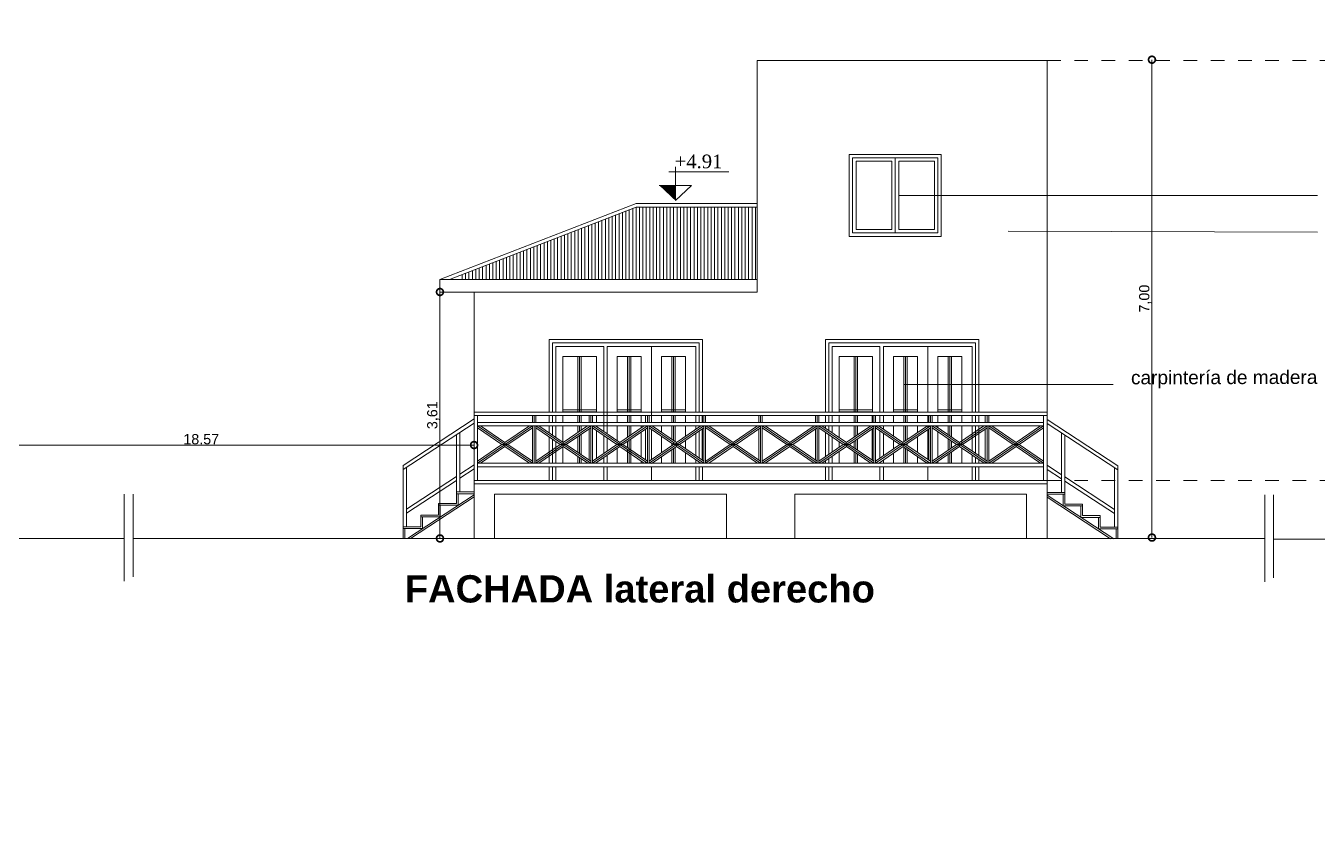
# Model space of a CAD drawing. Header units: millimetres. Extents: x 1162.4 to 1260.5, y 447.7 to 509.9.
# Drawn here: x 1181.62 to 1200.56, y 481.34 to 493.28 of the extents above; entities that cross this region are included whole.
import ezdxf

# ---------------------------------------------------------------- set-up
doc = ezdxf.new("R2010")
doc.units = ezdxf.units.MM
doc.linetypes.add('DOT', pattern=[4, 2, -2])
doc.layers.add('0-MAMPOSTERIA- 9', color=7, linetype='Continuous', lineweight=5)
doc.layers.add('DT', color=2, linetype='Continuous', lineweight=25)
doc.layers.add('03', color=7, linetype='Continuous')
doc.layers.add('cortes', color=7, linetype='Continuous')
doc.styles.add('Estilo1', font='times.ttf')
doc.styles.get("Standard").update_dxf_attribs({"font": 'arial.ttf'})
doc.styles.add('style2', font='')
doc.styles.get('style2').set_extended_font_data('Arial', bold=True)
doc.dimstyles.new('cota 1', dxfattribs={"dimtxt": 0.15, "dimasz": 0.2, "dimexe": 0.08, "dimexo": 0.3, "dimgap": 0.009, "dimtad": 1, "dimzin": 1, "dimtxsty": 'Standard', "dimblk": 'DOTSMALL', "dimcen": 0.15, "dimse1": 1, "dimse2": 1, "dimclrd": 256, "dimadec": 0, "dimazin": 0, "dimtfac": 1, "dimtmove": 0, "dimatfit": 3, "dimfxl": 1.25, "dimlwd": -1, "dimlwe": -1, "dimarcsym": 0})

# ---------------------------------------------------------------- blocks, each defined once
blk = doc.blocks.new('_DOTSMALL')
at = {"color": 0, "linetype": 'ByBlock', "const_width": 0.5}
blk.add_lwpolyline([(-0.0625, 0, 1), (0.0625, 0, 1)], format="xyb", close=True, dxfattribs=at)
blk = doc.blocks.new('*D295')
at = {"layer": 'cortes'}
blk.add_line((1183.408, 453.768), (1177.914, 488.172), dxfattribs=at)
at = {"layer": 'Defpoints', "color": 0}
for p in [(1177.914, 488.172), (1176.961, 488.02), (1182.455, 453.616)]:
    blk.add_point(p, dxfattribs=at)
at = {"layer": 'cortes', "xscale": 0.2, "yscale": 0.2, "zscale": 0.2}
for p, rotation in [((1177.914, 488.172), 99.07223898572794), ((1183.408, 453.768), 279.0722389857279)]:
    blk.add_blockref('_DOTSMALL', p, dxfattribs=dict(at, rotation=rotation))
at = {"layer": 'cortes', "color": 0, "lineweight": 0, "insert": (1180.745, 470.984), "char_height": 0.15, "attachment_point": 5, "rotation": 279.0722}
blk.add_mtext('34.65', dxfattribs=at)
blk = doc.blocks.new('*D336')
at = {"layer": '0-MAMPOSTERIA- 9', "ltscale": 0.05}
blk.add_line((1187.69, 485.773), (1187.69, 489.383), dxfattribs=at)
at = {"layer": 'Defpoints', "color": 0, "linetype": 'Continuous', "ltscale": 0.05}
for p in [(1187.69, 489.383), (1188.19, 489.383), (1188.19, 485.773)]:
    blk.add_point(p, dxfattribs=at)
at = {"layer": '0-MAMPOSTERIA- 9', "linetype": 'Continuous', "ltscale": 0.05, "xscale": 0.2, "yscale": 0.2, "zscale": 0.2}
for p, rotation in [((1187.69, 489.383), 90), ((1187.69, 485.773), 270)]:
    blk.add_blockref('_DOTSMALL', p, dxfattribs=dict(at, rotation=rotation))
at = {"layer": '0-MAMPOSTERIA- 9', "color": 0, "linetype": 'Continuous', "lineweight": 0, "ltscale": 0.05, "insert": (1187.591, 487.578), "char_height": 0.15, "attachment_point": 5, "rotation": 90}
blk.add_mtext('3,61', dxfattribs=at)
blk = doc.blocks.new('*D345')
at = {"layer": '0-MAMPOSTERIA- 9', "ltscale": 0.05}
blk.add_line((1198.128, 485.786), (1198.128, 492.786), dxfattribs=at)
at = {"layer": 'Defpoints', "color": 0, "linetype": 'Continuous', "ltscale": 0.05}
for p in [(1194.074, 492.786), (1198.128, 492.786), (1197.265, 485.786)]:
    blk.add_point(p, dxfattribs=at)
at = {"layer": '0-MAMPOSTERIA- 9', "linetype": 'Continuous', "ltscale": 0.05, "xscale": 0.2, "yscale": 0.2, "zscale": 0.2}
for p, rotation in [((1198.128, 492.786), 90), ((1198.128, 485.786), 270)]:
    blk.add_blockref('_DOTSMALL', p, dxfattribs=dict(at, rotation=rotation))
at = {"layer": '0-MAMPOSTERIA- 9', "color": 0, "linetype": 'Continuous', "lineweight": 0, "ltscale": 0.05, "insert": (1198.029, 489.286), "char_height": 0.15, "attachment_point": 5, "rotation": 90}
blk.add_mtext('7,00', dxfattribs=at)
blk = doc.blocks.new('*D359')
at = {"layer": '0-MAMPOSTERIA- 9', "ltscale": 0.05}
blk.add_line((1188.19, 487.141), (1180.19, 487.141), dxfattribs=at)
at = {"layer": 'Defpoints', "color": 0, "linetype": 'DOT', "ltscale": 0.05}
for p in [(1180.19, 487.141), (1180.19, 485.773), (1188.19, 485.773)]:
    blk.add_point(p, dxfattribs=at)
at = {"layer": '0-MAMPOSTERIA- 9', "linetype": 'DOT', "ltscale": 0.05, "xscale": 0.2, "yscale": 0.2, "zscale": 0.2, "rotation": 180}
blk.add_blockref('_DOTSMALL', (1180.19, 487.141), dxfattribs=at)
at = {"layer": '0-MAMPOSTERIA- 9', "linetype": 'DOT', "ltscale": 0.05, "xscale": 0.2, "yscale": 0.2, "zscale": 0.2}
blk.add_blockref('_DOTSMALL', (1188.19, 487.141), dxfattribs=at)
at = {"layer": '0-MAMPOSTERIA- 9', "color": 0, "linetype": 'DOT', "lineweight": 0, "ltscale": 0.05, "insert": (1184.19, 487.226), "char_height": 0.15, "attachment_point": 5}
blk.add_mtext('18.57', dxfattribs=at)

msp = doc.modelspace()

# ---------------------------------------------------------------- hatches: boundary and pattern name
at = {"layer": '0-MAMPOSTERIA- 9', "linetype": 'Continuous', "lineweight": 0, "ltscale": 0.05}
h = msp.add_hatch(dxfattribs=at)
h.set_pattern_fill('ANSI37', color=256, scale=0.1, style=0)
h.set_pattern_definition([(45, (1219.9866, 497.82403), (-0.2245064, 0.2245064), []), (135, (1219.9866, 497.82403), (-0.2245064, -0.2245064), [])])
h.paths.add_polyline_path([(1219.46471, 500.28348), (1219.46471, 498.59342, -0.89000524), (1219.46471, 498.581), (1219.46471, 496.08348), (1220.23698, 496.08348), (1220.23698, 496.3171), (1220.23971, 500.28348)])
h.paths.add_polyline_path([(1188.02354, 476.77986), (1188.02354, 474.11705), (1192.02354, 474.11705), (1192.02354, 476.77986), (1191.97354, 476.77986)])
h.paths.add_polyline_path([(1189.34735, 476.05475), (1190.69735, 476.05475), (1190.69735, 474.85475), (1189.34735, 474.85475)], flags=16)
h.paths.add_polyline_path([(1189.39735, 476.00475), (1190.64735, 476.00475), (1190.64735, 474.90475), (1189.39735, 474.90475)], flags=0)
h.paths.add_polyline_path([(1189.44735, 475.95475), (1189.97235, 475.95475), (1189.97235, 474.95475), (1189.44735, 474.95475)], flags=0)
h.paths.add_polyline_path([(1190.07235, 475.95475), (1190.59735, 475.95475), (1190.59735, 474.95475), (1190.07235, 474.95475)], flags=0)
h.paths.add_polyline_path([(1193.77354, 479.41705), (1192.17354, 479.41705), (1192.17354, 476.79705), (1193.77354, 476.79705)])
h.paths.add_polyline_path([(1193.87354, 476.79705), (1194.24711, 476.79705), (1194.01828, 477.01293), (1194.25426, 477.01293), (1194.49024, 477.01293), (1194.26142, 476.79705), (1195.86994, 476.79705), (1195.86994, 476.93544), (1196.12354, 476.93544), (1196.12354, 479.21351), (1195.90868, 479.21351), (1195.90868, 479.41705), (1193.87354, 479.41705)])
h.paths.add_polyline_path([(1194.42354, 478.76705), (1195.77354, 478.76705), (1195.77354, 477.56705), (1194.42354, 477.56705)], flags=16)
h.paths.add_polyline_path([(1194.47354, 478.71705), (1195.72354, 478.71705), (1195.72354, 477.61705), (1194.47354, 477.61705)], flags=0)
h.paths.add_polyline_path([(1194.52354, 478.66705), (1195.04854, 478.66705), (1195.04854, 477.66705), (1194.52354, 477.66705)], flags=0)
h.paths.add_polyline_path([(1195.14854, 478.66705), (1195.67354, 478.66705), (1195.67354, 477.66705), (1195.14854, 477.66705)], flags=0)
h.paths.add_polyline_path([(1192.17354, 476.59705), (1192.17354, 474.81003), (1193.32354, 474.81003), (1193.32354, 474.91003), (1193.87354, 474.91003), (1193.87354, 474.81003), (1193.87354, 474.11705), (1194.25426, 474.11705), (1194.25426, 474.23968), (1194.49024, 474.23968), (1194.36026, 474.11705), (1195.86994, 474.11705), (1195.86994, 474.17644), (1196.12354, 474.17644), (1196.12354, 476.38791), (1195.86867, 476.38791), (1195.86867, 476.59705), (1193.87354, 476.59705)])
h.paths.add_polyline_path([(1193.27354, 475.55475), (1192.77354, 475.55475), (1192.77354, 476.05475), (1193.27354, 476.05475)], flags=16)
h.paths.add_polyline_path([(1193.22354, 475.60475), (1192.82354, 475.60475), (1192.82354, 476.00475), (1193.22354, 476.00475)], flags=0)
h.paths.add_polyline_path([(1194.42354, 476.05475), (1195.77354, 476.05475), (1195.77354, 474.85475), (1194.42354, 474.85475)], flags=16)
h.paths.add_polyline_path([(1194.47354, 476.00475), (1195.72354, 476.00475), (1195.72354, 474.90475), (1194.47354, 474.90475)], flags=0)
h.paths.add_polyline_path([(1194.52354, 475.95475), (1195.04854, 475.95475), (1195.04854, 474.95475), (1194.52354, 474.95475)], flags=0)
h.paths.add_polyline_path([(1195.14854, 475.95475), (1195.67354, 475.95475), (1195.67354, 474.95475), (1195.14854, 474.95475)], flags=0)
h.paths.add_polyline_path([(1193.87354, 474.26705), (1193.87354, 474.61003), (1193.32354, 474.61003), (1193.32354, 474.26705)], flags=17)
h.paths.add_polyline_path([(1192.17354, 474.11705), (1192.77354, 474.11705), (1192.77354, 474.78503), (1192.17354, 474.78503)], flags=17)
h.paths.add_polyline_path([(1192.77354, 474.11705), (1193.32354, 474.11705), (1193.32354, 474.78503), (1192.77354, 474.78503)], flags=16)
h.paths.add_polyline_path([(1192.72354, 474.01705), (1192.72354, 474.11705), (1192.17354, 474.11705), (1192.17354, 474.01705)])
h.paths.add_polyline_path([(1193.32354, 474.01705), (1193.32354, 474.11705), (1192.72354, 474.11705), (1192.72354, 474.01705)])
h.paths.add_polyline_path([(1193.87354, 474.01705), (1193.87354, 474.26705), (1193.32354, 474.26705), (1193.32354, 474.01705)])
h.paths.add_polyline_path([(1191.47407, 474.11705), (1191.47407, 474.01705), (1192.02354, 474.01705), (1192.02354, 474.11705)])
h.paths.add_polyline_path([(1188.02354, 474.11705), (1188.02354, 474.01705), (1191.47407, 474.01705), (1191.47407, 474.11705), (1191.42407, 474.11705)])
h.paths.add_polyline_path([(1190.02235, 476.00475), (1189.39735, 476.00475), (1189.39735, 474.90475), (1190.02235, 474.90475)], flags=0)
h.paths.add_polyline_path([(1187.87354, 476.59749), (1187.87354, 476.77986), (1187.78789, 476.77986), (1187.37354, 476.61894), (1187.37354, 476.59749)])
h.paths.add_polyline_path([(1187.37354, 476.77986), (1187.37354, 476.61894), (1190.27664, 477.74636), (1192.02354, 477.74636), (1192.02354, 477.89636), (1190.24854, 477.89636)])
h.paths.add_polyline_path([(1188.99328, 477.40888), (1188.99328, 477.46252), (1187.35544, 476.82646), (1187.37354, 476.77986)])
h.paths.add_polyline_path([(1188.37354, 477.00729), (1188.37354, 476.77986), (1188.92354, 476.77986), (1188.92354, 477.22088)], flags=17)
h.paths.add_polyline_path([(1188.32354, 476.98787), (1187.78789, 476.77986), (1188.32354, 476.77986)], flags=17)
h.paths.add_polyline_path([(1188.37354, 477.00729), (1188.32354, 476.98787), (1188.32354, 476.77986), (1188.37354, 476.77986)], flags=17)
h.paths.add_polyline_path([(1188.92354, 476.77986), (1188.97354, 476.77986), (1188.97354, 477.2403), (1188.92354, 477.22088)], flags=16)
h.paths.add_polyline_path([(1188.97354, 476.77986), (1189.52354, 476.77986), (1189.52354, 477.45389), (1188.97354, 477.2403)], flags=16)
h.paths.add_polyline_path([(1189.52354, 476.77986), (1189.57354, 476.77986), (1189.57354, 477.47331), (1189.52354, 477.45389)], flags=16)
h.paths.add_polyline_path([(1190.12354, 477.6869), (1189.57354, 477.47331), (1189.57354, 476.77986), (1190.12354, 476.77986)], flags=17)
h.paths.add_polyline_path([(1190.17354, 477.70632), (1190.12354, 477.6869), (1190.12354, 476.77986), (1190.17354, 476.77986)], flags=17)
h.paths.add_polyline_path([(1190.77354, 477.74636), (1190.72354, 477.74636), (1190.72354, 476.77986), (1190.77354, 476.77986)], flags=17)
h.paths.add_polyline_path([(1190.17354, 476.77986), (1190.72354, 476.77986), (1190.72354, 477.74636), (1190.27664, 477.74636), (1190.17354, 477.70632)], flags=16)
h.paths.add_polyline_path([(1191.32354, 477.74636), (1190.77354, 477.74636), (1190.77354, 476.77986), (1191.32354, 476.77986)], flags=17)
h.paths.add_polyline_path([(1191.37354, 477.74636), (1191.32354, 477.74636), (1191.32354, 476.77986), (1191.37354, 476.77986)], flags=17)
h.paths.add_polyline_path([(1191.37354, 476.77986), (1191.97354, 476.77986), (1191.97354, 477.74636), (1191.37354, 477.74636)], flags=16)
h.paths.add_polyline_path([(1191.14546, 477.94636), (1191.14112, 477.94227), (1191.14112, 477.94636), (1190.23917, 477.94636), (1188.99328, 477.46252), (1188.99328, 477.40888), (1190.24854, 477.89636), (1192.02354, 477.89636), (1192.02354, 477.94636)])
h.paths.add_polyline_path([(1193.77354, 479.43705), (1193.77354, 479.73705), (1192.17354, 479.73705), (1192.17354, 479.43705)])
h.paths.add_polyline_path([(1193.77354, 479.41705), (1193.77354, 479.43705), (1192.17354, 479.43705), (1192.17354, 479.41705)])
h.paths.add_polyline_path([(1193.87354, 479.43705), (1193.87354, 479.41705), (1196.12354, 479.41705), (1196.12354, 479.43705)])
h.paths.add_polyline_path([(1196.12354, 479.43705), (1196.12354, 479.73705), (1193.87354, 479.73705), (1193.87354, 479.43705)])
h.paths.add_polyline_path([(1192.17354, 480.13705), (1192.17354, 480.03705), (1192.17354, 479.93705), (1194.23108, 479.93705), (1194.01908, 480.13705)])
h.paths.add_polyline_path([(1196.12354, 479.93705), (1196.12354, 480.03705), (1196.12354, 480.13705), (1194.44308, 480.13705), (1194.23108, 479.93705)])
h.paths.add_polyline_path([(1195.86994, 473.99205), (1195.86994, 474.01705), (1192.17354, 474.01705), (1192.17354, 473.99205)])
h.paths.add_polyline_path([(1195.86994, 474.11705), (1195.86994, 474.01705), (1196.12354, 474.01705), (1196.12354, 474.11705)])
h.paths.add_polyline_path([(1195.86994, 474.17644), (1195.86994, 474.11705), (1196.12354, 474.11705), (1196.12354, 474.17644)])
h.paths.add_polyline_path([(1196.12354, 473.99205), (1196.12354, 474.01705), (1195.86994, 474.01705), (1195.86994, 473.99205)])
h.paths.add_polyline_path([(1192.33915, 476.9681), (1192.33915, 477.43222), (1192.59443, 477.43222), (1192.59443, 476.9681)], flags=24)
h.paths.add_polyline_path([(1192.33927, 478.03377), (1192.33927, 478.50034), (1192.59456, 478.50034), (1192.59456, 478.03377)], flags=24)
h.paths.add_polyline_path([(1195.68189, 477.87423), (1195.68189, 478.33988), (1195.93718, 478.33988), (1195.93718, 477.87423)], flags=24)
h.paths.add_polyline_path([(1194.1937, 477.20998), (1195.12651, 477.20998), (1195.12651, 477.51539), (1194.1937, 477.51539)], flags=24)
h.paths.add_polyline_path([(1192.36714, 475.07374), (1192.36714, 475.54042), (1192.59531, 475.54042), (1192.59531, 475.07374)], flags=24)
h.paths.add_polyline_path([(1194.1937, 474.43673), (1195.20033, 474.43673), (1195.20033, 474.74214), (1194.1937, 474.74214)], flags=24)
h.paths.add_polyline_path([(1191.45847, 477.03083), (1191.45847, 477.49546), (1191.71375, 477.49546), (1191.71375, 477.03083)], flags=8)
at = {"layer": '03', "lineweight": 0}
msp.add_hatch(color=256, dxfattribs=at).paths.add_polyline_path([(1191.14112, 490.72182), (1191.14112, 490.94444), (1190.90514, 490.94444)])

# ---------------------------------------------------------------- linework, layer by layer
at = {"layer": '0-MAMPOSTERIA- 9', "linetype": 'Continuous', "lineweight": 0, "ltscale": 0.05}
for p, q in [((1196.59024, 492.77336), (1192.33791, 492.77336)), ((1192.33791, 492.77336), (1192.33791, 492.59737)), ((1192.33791, 492.37833), (1192.33791, 492.59737)), ((1192.33791, 492.59737), (1192.33791, 489.38285)), ((1196.59024, 485.77336), (1196.59024, 492.77336)), ((1190.56524, 490.68173), (1192.33791, 490.68173)), ((1190.56524, 490.62809), (1192.33791, 490.62809)), ((1188.19024, 489.38285), (1192.33791, 489.38285))]:
    msp.add_line(p, q, dxfattribs=at)
at = {"layer": '0-MAMPOSTERIA- 9', "color": 7, "linetype": 'DOT', "lineweight": 0, "ltscale": 0.1}
for p, q in [((1196.59024, 492.77336), (1209.91076, 492.77336)), ((1196.59024, 486.62336), (1205.91076, 486.62336))]:
    msp.add_line(p, q, dxfattribs=at)
at = {"layer": '0-MAMPOSTERIA- 9', "linetype": 'DOT', "lineweight": 0, "ltscale": 0.05}
msp.add_line((1188.19024, 489.38285), (1187.69024, 489.38285), dxfattribs=at)
at = {"layer": '0-MAMPOSTERIA- 9', "lineweight": 0, "ltscale": 0.05}
for p, q in [((1191.54024, 488.68606), (1189.29024, 488.68606)), ((1189.29024, 488.68606), (1189.29024, 487.62336)), ((1190.09024, 488.63622), (1189.34024, 488.63622)), ((1189.34024, 488.63622), (1189.34024, 487.62336)), ((1191.49024, 487.62336), (1191.49024, 488.63622)), ((1191.54024, 487.62336), (1191.54024, 488.68606)), ((1195.59024, 488.68606), (1193.34024, 488.68606)), ((1193.34024, 488.68606), (1193.34024, 487.62336)), ((1194.14024, 488.63622), (1193.39024, 488.63622)), ((1193.39024, 488.63622), (1193.39024, 487.62336)), ((1195.54024, 487.62336), (1195.54024, 488.63622)), ((1195.59024, 487.62336), (1195.59024, 488.68606)), ((1189.39024, 488.58622), (1189.39024, 487.62336)), ((1189.49024, 488.43622), (1189.49024, 487.62336)), ((1189.71168, 488.43622), (1189.71168, 487.62336)), ((1189.73668, 488.43622), (1189.73668, 487.62336)), ((1189.76168, 488.43622), (1189.76168, 487.62336)), ((1189.98313, 488.43622), (1189.98313, 487.62336)), ((1190.09024, 488.58622), (1190.09024, 487.34086)), ((1190.14024, 488.58622), (1190.14024, 487.3067)), ((1190.29024, 488.43622), (1190.29024, 487.62336)), ((1190.44024, 488.43622), (1190.44024, 487.62336)), ((1190.46524, 488.43622), (1190.46524, 487.62336)), ((1190.49024, 488.43622), (1190.49024, 487.62336)), ((1190.64024, 488.43622), (1190.64024, 487.62336)), ((1190.79024, 488.58622), (1190.79024, 487.47336)), ((1190.94024, 488.43622), (1190.94024, 487.62336)), ((1191.09024, 488.43622), (1191.09024, 487.62336)), ((1191.11524, 488.43622), (1191.11524, 487.62336)), ((1191.14024, 488.43622), (1191.14024, 487.62336)), ((1191.29024, 487.62336), (1191.29024, 488.43622)), ((1191.44024, 487.62336), (1191.44024, 488.58622)), ((1193.44024, 488.58622), (1193.44024, 487.62336)), ((1193.54024, 488.43622), (1193.54024, 487.62336)), ((1193.76168, 488.43622), (1193.76168, 487.62336)), ((1193.78668, 488.43622), (1193.78668, 487.62336)), ((1193.81168, 488.43622), (1193.81168, 487.62336)), ((1194.03313, 488.43622), (1194.03313, 487.62336)), ((1194.14024, 488.58622), (1194.14024, 487.62336)), ((1194.19024, 488.58622), (1194.19024, 487.62336)), ((1194.34024, 488.43622), (1194.34024, 487.62336)), ((1194.49024, 488.43622), (1194.49024, 487.62336)), ((1194.51524, 488.43622), (1194.51524, 487.62336)), ((1194.54024, 488.43622), (1194.54024, 487.62336)), ((1194.69024, 488.43622), (1194.69024, 487.62336)), ((1194.84024, 488.58622), (1194.84024, 487.62336)), ((1194.99024, 488.43622), (1194.99024, 487.62336)), ((1195.14024, 488.43622), (1195.14024, 487.62336)), ((1195.16524, 488.43622), (1195.16524, 487.62336)), ((1195.19024, 488.43622), (1195.19024, 487.62336)), ((1195.34024, 487.62336), (1195.34024, 488.43622)), ((1195.49024, 487.62336), (1195.49024, 488.58622)), ((1187.15024, 486.84336), (1188.19024, 487.52336)), ((1188.19024, 486.62336), (1188.19024, 487.62336)), ((1188.19024, 487.62336), (1196.59024, 487.62336)), ((1188.19024, 487.62336), (1188.19024, 486.62336)), ((1188.19024, 486.62336), (1188.19024, 487.57336)), ((1188.19024, 487.57336), (1196.59024, 487.57336)), ((1188.24024, 486.62336), (1188.24024, 487.57336)), ((1188.24024, 487.57336), (1189.07024, 487.57336)), ((1189.04524, 487.57336), (1189.04524, 487.47336)), ((1189.07024, 487.57336), (1189.07024, 487.47336)), ((1189.09524, 487.57336), (1189.09524, 487.47336)), ((1189.29024, 487.57336), (1189.29024, 487.47336)), ((1189.34024, 487.57336), (1189.34024, 487.47336)), ((1189.39024, 487.57336), (1189.39024, 487.47336)), ((1189.49024, 487.65479), (1189.98313, 487.65479)), ((1189.98313, 487.62979), (1189.49024, 487.62979)), ((1189.49024, 487.62979), (1189.98313, 487.62979)), ((1189.49024, 487.57336), (1189.49024, 487.47336)), ((1189.71168, 487.57336), (1189.71168, 487.47336)), ((1189.73668, 487.57336), (1189.73668, 487.47336)), ((1189.76168, 487.57336), (1189.76168, 487.47336)), ((1189.87524, 487.57336), (1189.87524, 487.47336)), ((1189.90024, 487.57336), (1189.90024, 487.47336)), ((1189.92524, 487.57336), (1189.92524, 487.47336)), ((1189.98313, 487.57336), (1189.98313, 487.47336)), ((1190.14024, 487.3067), (1190.14024, 487.62336)), ((1190.29024, 487.65479), (1190.64024, 487.65479)), ((1190.29024, 487.62979), (1190.64024, 487.62979)), ((1190.29024, 487.57336), (1190.29024, 487.47336)), ((1190.44024, 487.57336), (1190.44024, 487.47336)), ((1190.46524, 487.57336), (1190.46524, 487.47336)), ((1190.49024, 487.57336), (1190.49024, 487.47336)), ((1190.64024, 487.57336), (1190.64024, 487.47336)), ((1190.70524, 487.57336), (1190.70524, 487.47336)), ((1190.73024, 487.57336), (1190.73024, 487.47336)), ((1190.75524, 487.57336), (1190.75524, 487.47336)), ((1190.94024, 487.65479), (1191.29024, 487.65479)), ((1190.94024, 487.62979), (1191.29024, 487.62979)), ((1190.94024, 487.57336), (1190.94024, 487.47336)), ((1191.09024, 487.57336), (1191.09024, 487.47336)), ((1191.11524, 487.57336), (1191.11524, 487.47336)), ((1191.14024, 487.57336), (1191.14024, 487.47336)), ((1191.29024, 487.47336), (1191.29024, 487.57336)), ((1191.44024, 487.47336), (1191.44024, 487.57336)), ((1191.49024, 487.47336), (1191.49024, 487.57336)), ((1191.53524, 487.57336), (1191.53524, 487.47336)), ((1191.53531, 487.57277), (1191.58519, 487.57277)), ((1191.54024, 487.47336), (1191.54024, 487.57336)), ((1191.56024, 487.57336), (1191.56024, 487.47336)), ((1191.58524, 487.57336), (1191.58524, 487.47336)), ((1192.36524, 487.57336), (1192.36524, 487.47336)), ((1192.39024, 487.57336), (1192.39024, 487.47336)), ((1192.41524, 487.57336), (1192.41524, 487.47336)), ((1193.19524, 487.57336), (1193.19524, 487.47336)), ((1193.22024, 487.57336), (1193.22024, 487.47336)), ((1193.24524, 487.57336), (1193.24524, 487.47336)), ((1193.34024, 487.57336), (1193.34024, 487.47336)), ((1193.39024, 487.57336), (1193.39024, 487.47336)), ((1193.44024, 487.57336), (1193.44024, 487.47336)), ((1193.54024, 487.65479), (1194.03313, 487.65479)), ((1194.03313, 487.62979), (1193.54024, 487.62979)), ((1193.54024, 487.62979), (1194.03313, 487.62979)), ((1193.54024, 487.57336), (1193.54024, 487.47336)), ((1193.76168, 487.57336), (1193.76168, 487.47336)), ((1193.78668, 487.57336), (1193.78668, 487.47336)), ((1193.81168, 487.57336), (1193.81168, 487.47336)), ((1194.02524, 487.57336), (1194.02524, 487.47336)), ((1194.03313, 487.57336), (1194.03313, 487.47336)), ((1194.05024, 487.57336), (1194.05024, 487.47336)), ((1194.07524, 487.57336), (1194.07524, 487.47336)), ((1194.07524, 487.57336), (1194.07524, 487.47336)), ((1194.07524, 487.57336), (1194.07524, 487.47336)), ((1194.14024, 487.57336), (1194.14024, 487.47336)), ((1194.19024, 487.57336), (1194.19024, 487.47336)), ((1194.19024, 487.47336), (1194.19024, 487.57336)), ((1194.34024, 487.65479), (1194.69024, 487.65479)), ((1194.34024, 487.62979), (1194.69024, 487.62979)), ((1194.34024, 487.57336), (1194.34024, 487.47336)), ((1194.49024, 487.57336), (1194.49024, 487.47336)), ((1194.51524, 487.57336), (1194.51524, 487.47336)), ((1194.54024, 487.57336), (1194.54024, 487.47336)), ((1194.69024, 487.57336), (1194.69024, 487.47336)), ((1194.84024, 487.57336), (1194.84024, 487.47336)), ((1194.85524, 487.57336), (1194.85524, 487.47336)), ((1194.88024, 487.57336), (1194.88024, 487.47336)), ((1194.90524, 487.57336), (1194.90524, 487.47336)), ((1194.99024, 487.65479), (1195.34024, 487.65479)), ((1194.99024, 487.62979), (1195.34024, 487.62979)), ((1194.99024, 487.57336), (1194.99024, 487.47336)), ((1195.14024, 487.57336), (1195.14024, 487.47336)), ((1195.16524, 487.57336), (1195.16524, 487.47336)), ((1195.19024, 487.57336), (1195.19024, 487.47336)), ((1195.34024, 487.47336), (1195.34024, 487.57336)), ((1195.49024, 487.47336), (1195.49024, 487.57336)), ((1195.54024, 487.47336), (1195.54024, 487.57336)), ((1195.59024, 487.47336), (1195.59024, 487.57336)), ((1195.68524, 487.57336), (1195.68524, 487.47336)), ((1195.71024, 487.57336), (1195.71024, 487.47336)), ((1195.73524, 487.57336), (1195.73524, 487.47336)), ((1196.54024, 486.62336), (1196.54024, 487.57336)), ((1197.63024, 486.83675), (1196.59024, 487.51675)), ((1187.15024, 486.78362), (1188.19024, 487.46362)), ((1187.93024, 486.45336), (1187.93024, 487.29362)), ((1187.98024, 486.45336), (1187.98024, 487.32631)), ((1188.24014, 486.87348), (1189.04521, 487.4238)), ((1188.24024, 487.47336), (1196.54024, 487.47336)), ((1188.24024, 487.42336), (1196.54024, 487.42336)), ((1188.24024, 487.42336), (1189.04524, 486.87336)), ((1188.24024, 487.39308), (1188.59819, 487.14852)), ((1188.28455, 487.42336), (1188.6425, 487.1788)), ((1188.64178, 487.17831), (1189.00027, 487.42336)), ((1188.68681, 487.14853), (1189.04524, 487.39353)), ((1189.04524, 487.42336), (1189.04524, 486.87336)), ((1189.07024, 487.42336), (1189.07024, 486.87336)), ((1189.09524, 486.87335), (1189.90031, 487.42367)), ((1189.09524, 487.42336), (1189.09524, 486.87336)), ((1189.09533, 487.42323), (1189.90033, 486.87323)), ((1189.09533, 487.39295), (1189.45329, 487.14838)), ((1189.13965, 487.42323), (1189.49759, 487.17867)), ((1189.29024, 487.42336), (1189.29024, 487.32034)), ((1189.34024, 487.42336), (1189.34024, 487.28618)), ((1189.39024, 487.42336), (1189.39024, 487.25202)), ((1189.49024, 487.42336), (1189.49024, 487.1837)), ((1189.49688, 487.17818), (1189.85536, 487.42323)), ((1189.54191, 487.14839), (1189.90033, 487.3934)), ((1189.71168, 487.42336), (1189.71168, 487.32501)), ((1189.73668, 487.42336), (1189.73668, 487.3421)), ((1189.76168, 487.42336), (1189.76168, 487.35919)), ((1189.76168, 487.29863), (1189.76168, 486.99824)), ((1189.87523, 487.42337), (1189.92523, 487.42338)), ((1189.87524, 487.42337), (1189.87524, 487.42336)), ((1189.87524, 487.37625), (1189.87524, 486.92065)), ((1189.90024, 487.42362), (1189.90024, 486.87336)), ((1189.92524, 487.42336), (1189.92524, 486.87336)), ((1189.92525, 486.87337), (1190.73032, 487.42369)), ((1189.92534, 487.42325), (1190.73034, 486.87325)), ((1189.92534, 487.39297), (1190.2833, 487.1484)), ((1189.96966, 487.42325), (1190.3276, 487.17869)), ((1189.98313, 487.42336), (1189.98313, 487.41404)), ((1189.98313, 487.38377), (1189.98313, 487.38255)), ((1189.98313, 487.35349), (1189.98313, 486.94322)), ((1190.09024, 487.31059), (1190.09024, 487.30702)), ((1190.29024, 487.42336), (1190.29024, 487.20422)), ((1190.29024, 487.42336), (1190.29024, 487.20422)), ((1190.32689, 487.1782), (1190.68537, 487.42325)), ((1190.37191, 487.14841), (1190.73034, 487.39342)), ((1190.44024, 487.42336), (1190.44024, 487.25568)), ((1190.46524, 487.42336), (1190.46524, 487.27277)), ((1190.49024, 487.42336), (1190.49024, 487.28986)), ((1190.64024, 487.42336), (1190.64024, 487.39239)), ((1190.64024, 487.42336), (1190.64024, 487.39239)), ((1190.64024, 487.33183), (1190.64024, 486.96509)), ((1190.64024, 487.33183), (1190.64024, 486.96509)), ((1190.70524, 487.37626), (1190.70524, 486.92068)), ((1190.73024, 487.42363), (1190.73024, 486.87336)), ((1190.75524, 487.42336), (1190.75524, 486.87336)), ((1190.75528, 486.87337), (1191.56035, 487.42369)), ((1190.75537, 487.42325), (1191.56037, 486.87325)), ((1190.75537, 487.39297), (1191.11333, 487.1484)), ((1190.79024, 487.36915), (1190.79024, 486.92755)), ((1190.79969, 487.42325), (1191.15764, 487.17869)), ((1190.94024, 487.42336), (1190.94024, 487.32722)), ((1190.94024, 487.42336), (1190.94024, 487.32722)), ((1191.09024, 487.42336), (1191.09024, 487.22474)), ((1191.11524, 487.42336), (1191.11524, 487.20766)), ((1191.14024, 487.42336), (1191.14024, 487.19058)), ((1191.15692, 487.1782), (1191.51541, 487.42325)), ((1191.20195, 487.14841), (1191.56037, 487.39342)), ((1191.29024, 487.26933), (1191.29024, 487.42336)), ((1191.29024, 487.26933), (1191.29024, 487.42336)), ((1191.44024, 487.37186), (1191.44024, 487.42336)), ((1191.44024, 486.98561), (1191.44024, 487.3113)), ((1191.49024, 487.40604), (1191.49024, 487.42336)), ((1191.49024, 486.95145), (1191.49024, 487.34548)), ((1191.53524, 487.37624), (1191.53524, 486.9207)), ((1191.54024, 487.40994), (1191.54024, 487.42336)), ((1191.54024, 486.91729), (1191.54024, 487.37966)), ((1191.56024, 487.42361), (1191.56024, 486.87336)), ((1191.58523, 486.87336), (1192.39031, 487.42368)), ((1191.58524, 487.42336), (1191.58524, 486.87336)), ((1191.58533, 487.42324), (1192.39033, 486.87324)), ((1191.58533, 487.39296), (1191.94329, 487.1484)), ((1191.62965, 487.42324), (1191.98759, 487.17868)), ((1191.98688, 487.17819), (1192.34536, 487.42324)), ((1192.0319, 487.14841), (1192.39033, 487.39342)), ((1192.36524, 487.37626), (1192.36524, 486.92067)), ((1192.39024, 487.42363), (1192.39024, 486.87336)), ((1192.41523, 486.87337), (1193.2203, 487.42369)), ((1192.41524, 487.42336), (1192.41524, 486.87336)), ((1192.41532, 487.42325), (1193.22032, 486.87325)), ((1192.41532, 487.39297), (1192.77328, 487.1484)), ((1192.45964, 487.42325), (1192.81758, 487.17869)), ((1192.81687, 487.1782), (1193.17535, 487.42325)), ((1192.8619, 487.14841), (1193.22032, 487.39342)), ((1193.19524, 487.37627), (1193.19524, 486.92066)), ((1193.22024, 487.42364), (1193.22024, 486.87336)), ((1193.24522, 486.87332), (1194.05029, 487.42364)), ((1193.24524, 487.42336), (1193.24524, 486.87336)), ((1193.24531, 487.4232), (1194.05031, 486.8732)), ((1193.24531, 487.39292), (1193.60327, 487.14836)), ((1193.28963, 487.4232), (1193.64758, 487.17864)), ((1193.34024, 487.42336), (1193.34024, 487.38862)), ((1193.34024, 487.32807), (1193.34024, 486.96855)), ((1193.39024, 487.42336), (1193.39024, 487.35446)), ((1193.39024, 487.29391), (1193.39024, 487.00273)), ((1193.44024, 487.42336), (1193.44024, 487.3203)), ((1193.54024, 487.42336), (1193.54024, 487.25198)), ((1193.64686, 487.17815), (1194.00535, 487.4232)), ((1193.69189, 487.14837), (1194.05031, 487.39337)), ((1193.76168, 487.42336), (1193.76168, 487.25664)), ((1193.78668, 487.42336), (1193.78668, 487.27373)), ((1193.81168, 487.42336), (1193.81168, 487.29082)), ((1194.02524, 487.37623), (1194.02524, 486.92061)), ((1194.03313, 487.42336), (1194.03313, 487.41191)), ((1194.03313, 487.38163), (1194.03313, 486.91522)), ((1194.05024, 487.4236), (1194.05024, 486.87336)), ((1194.07524, 487.42336), (1194.07524, 486.87336)), ((1194.07524, 487.42336), (1194.07524, 486.87336)), ((1194.07524, 487.42336), (1194.07524, 486.87336)), ((1194.07543, 486.87315), (1194.8805, 487.42347)), ((1194.07553, 487.42303), (1194.88053, 486.87303)), ((1194.07553, 487.39275), (1194.43348, 487.14819)), ((1194.11984, 487.42303), (1194.47779, 487.17847)), ((1194.14024, 487.42336), (1194.14024, 487.4091)), ((1194.14024, 487.34854), (1194.14024, 486.94773)), ((1194.19024, 487.42336), (1194.19024, 487.37494)), ((1194.19024, 487.37494), (1194.19024, 487.42336)), ((1194.19024, 486.98191), (1194.19024, 487.31438)), ((1194.19024, 487.31438), (1194.19024, 486.98191)), ((1194.34024, 487.42336), (1194.34024, 487.27245)), ((1194.34024, 487.42336), (1194.34024, 487.27245)), ((1194.47707, 487.17798), (1194.83556, 487.42303)), ((1194.49024, 487.42336), (1194.49024, 487.18698)), ((1194.51524, 487.42336), (1194.51524, 487.20407)), ((1194.5221, 487.1482), (1194.88053, 487.39321)), ((1194.54024, 487.42336), (1194.54024, 487.22116)), ((1194.69024, 487.42336), (1194.69024, 487.32369)), ((1194.69024, 487.42336), (1194.69024, 487.32369)), ((1194.84024, 487.42336), (1194.84024, 487.39595)), ((1194.84024, 487.36566), (1194.84024, 486.93084)), ((1194.85524, 487.42336), (1194.85524, 487.4062)), ((1194.85524, 487.37592), (1194.85524, 486.92059)), ((1194.88024, 487.42336), (1194.88024, 486.87336)), ((1194.90524, 487.42336), (1194.90524, 486.87336)), ((1194.90526, 486.87336), (1195.71033, 487.42368)), ((1194.90535, 487.42324), (1195.71035, 486.87324)), ((1194.90535, 487.39296), (1195.26331, 487.14839)), ((1194.94967, 487.42324), (1195.30761, 487.17868)), ((1194.99024, 487.42336), (1194.99024, 487.39552)), ((1194.99024, 487.42336), (1194.99024, 487.39552)), ((1194.99024, 487.33497), (1194.99024, 486.96173)), ((1194.99024, 487.33497), (1194.99024, 486.96173)), ((1195.14024, 487.42336), (1195.14024, 487.29304)), ((1195.16524, 487.42336), (1195.16524, 487.27596)), ((1195.19024, 487.42336), (1195.19024, 487.25888)), ((1195.3069, 487.17819), (1195.66538, 487.42324)), ((1195.34024, 487.14917), (1195.34024, 487.42336)), ((1195.34024, 487.14917), (1195.34024, 487.42336)), ((1195.35193, 487.1484), (1195.71035, 487.39341)), ((1195.49024, 487.05391), (1195.49024, 487.42336)), ((1195.54024, 487.01975), (1195.54024, 487.42336)), ((1195.59024, 486.98558), (1195.59024, 487.42336)), ((1195.68524, 487.37624), (1195.68524, 486.92068)), ((1195.71024, 487.42362), (1195.71024, 486.87336)), ((1195.73524, 487.42336), (1195.73524, 486.87336)), ((1195.73525, 486.87335), (1196.54032, 487.42367)), ((1195.73534, 487.42323), (1196.54034, 486.87323)), ((1195.73534, 487.39295), (1196.0933, 487.14839)), ((1195.77966, 487.42323), (1196.13761, 487.17867)), ((1196.13689, 487.17818), (1196.49538, 487.42323)), ((1196.18192, 487.1484), (1196.54034, 487.3934)), ((1197.63024, 486.77701), (1196.59024, 487.45701)), ((1196.80024, 486.44675), (1196.80024, 487.3197)), ((1196.85024, 486.44675), (1196.85024, 487.28701)), ((1188.24024, 486.90383), (1188.59819, 487.14852)), ((1188.28427, 486.87336), (1188.64326, 487.11876)), ((1188.59959, 487.14929), (1188.68744, 487.14929)), ((1188.64178, 487.17854), (1188.64327, 487.11855)), ((1188.6425, 487.11824), (1189.00092, 486.87336)), ((1188.68569, 487.14929), (1189.04524, 486.90364)), ((1189.09533, 486.9037), (1189.45329, 487.14838)), ((1189.13936, 486.87323), (1189.49836, 487.11863)), ((1189.29024, 487.25979), (1189.29024, 486.87336)), ((1189.34024, 487.22562), (1189.34024, 486.87336)), ((1189.39024, 487.19146), (1189.39024, 486.87336)), ((1189.45468, 487.14916), (1189.54254, 487.14916)), ((1189.49024, 487.11307), (1189.49024, 486.87336)), ((1189.49687, 487.17841), (1189.49836, 487.11842)), ((1189.4976, 487.11811), (1189.85602, 486.87323)), ((1189.54079, 487.14916), (1189.90033, 486.90351)), ((1189.71168, 487.26445), (1189.71168, 487.0324)), ((1189.73668, 487.28154), (1189.73668, 487.01532)), ((1189.92534, 486.90372), (1190.2833, 487.1484)), ((1189.96937, 486.87325), (1190.32837, 487.11864)), ((1190.09024, 487.28031), (1190.09024, 487.01643)), ((1190.14024, 487.27176), (1190.14024, 487.27643)), ((1190.14024, 487.27643), (1190.14024, 487.27176)), ((1190.14024, 487.24615), (1190.14024, 487.05061)), ((1190.14024, 487.05061), (1190.14024, 487.24615)), ((1190.28469, 487.14918), (1190.37255, 487.14918)), ((1190.29024, 487.17394), (1190.29024, 487.16598)), ((1190.32688, 487.17843), (1190.32837, 487.11844)), ((1190.32761, 487.11813), (1190.68602, 486.87325)), ((1190.3708, 487.14918), (1190.73034, 486.90353)), ((1190.44024, 487.19511), (1190.44024, 487.10173)), ((1190.46524, 487.2122), (1190.46524, 486.87336)), ((1190.49024, 487.22929), (1190.49024, 486.87336)), ((1190.75537, 486.90372), (1191.11333, 487.1484)), ((1190.79941, 486.87325), (1191.1584, 487.11865)), ((1190.94024, 487.26667), (1190.94024, 487.03008)), ((1190.94024, 487.26667), (1190.94024, 487.03008)), ((1191.09024, 487.16418), (1191.09024, 487.13262)), ((1191.11473, 487.14918), (1191.20258, 487.14918)), ((1191.11524, 487.17738), (1191.11524, 487.14918)), ((1191.14024, 487.10623), (1191.14024, 486.87336)), ((1191.15692, 487.17843), (1191.15841, 487.11844)), ((1191.15764, 487.11813), (1191.51606, 486.87325)), ((1191.20083, 487.14918), (1191.56037, 486.90353)), ((1191.29024, 487.08809), (1191.29024, 487.20876)), ((1191.29024, 487.08809), (1191.29024, 487.20876)), ((1191.58533, 486.90371), (1191.94329, 487.1484)), ((1191.62936, 486.87324), (1191.98836, 487.11864)), ((1191.94468, 487.14917), (1192.03254, 487.14917)), ((1191.98687, 487.17843), (1191.98836, 487.11843)), ((1191.9876, 487.11812), (1192.34601, 486.87324)), ((1192.03079, 487.14917), (1192.39033, 486.90352)), ((1192.41532, 486.90371), (1192.77328, 487.1484)), ((1192.45935, 486.87325), (1192.81835, 487.11864)), ((1192.77467, 487.14918), (1192.86253, 487.14918)), ((1192.81686, 487.17843), (1192.81835, 487.11844)), ((1192.81759, 487.11813), (1193.17601, 486.87325)), ((1192.86078, 487.14918), (1193.22032, 486.90352)), ((1193.24531, 486.90367), (1193.60327, 487.14836)), ((1193.28934, 486.8732), (1193.64834, 487.1186)), ((1193.44024, 487.25975), (1193.44024, 487.03691)), ((1193.54024, 487.19142), (1193.54024, 487.10527)), ((1193.60467, 487.14913), (1193.69252, 487.14913)), ((1193.64685, 487.17838), (1193.64834, 487.11839)), ((1193.64758, 487.11808), (1194.006, 486.8732)), ((1193.69077, 487.14913), (1194.05031, 486.90348)), ((1193.76168, 487.19608), (1193.76168, 487.10068)), ((1193.78668, 487.21316), (1193.78668, 487.0836)), ((1193.81168, 487.23025), (1193.81168, 487.06652)), ((1194.07553, 486.9035), (1194.43348, 487.14819)), ((1194.11956, 486.87303), (1194.47855, 487.11843)), ((1194.34024, 487.2119), (1194.34024, 487.08445)), ((1194.34024, 487.2119), (1194.34024, 487.08445)), ((1194.43488, 487.14896), (1194.52273, 487.14896)), ((1194.47707, 487.17822), (1194.47856, 487.11822)), ((1194.4778, 487.11791), (1194.83621, 486.87303)), ((1194.49024, 487.10941), (1194.49024, 486.87336)), ((1194.52098, 487.14896), (1194.88053, 486.90331)), ((1194.54024, 487.16059), (1194.54024, 487.13581)), ((1194.69024, 487.26313), (1194.69024, 487.03332)), ((1194.69024, 487.26313), (1194.69024, 487.03332)), ((1194.90535, 486.90371), (1195.26331, 487.14839)), ((1194.94938, 486.87324), (1195.30838, 487.11864)), ((1195.14024, 487.23248), (1195.14024, 487.06427)), ((1195.16524, 487.2154), (1195.16524, 487.08135)), ((1195.19024, 487.19832), (1195.19024, 487.09844)), ((1195.2647, 487.14917), (1195.35256, 487.14917)), ((1195.30689, 487.17842), (1195.30838, 487.11843)), ((1195.30762, 487.11812), (1195.66604, 486.87324)), ((1195.35081, 487.14917), (1195.71035, 486.90352)), ((1195.73534, 486.9037), (1196.0933, 487.14839)), ((1195.77937, 486.87323), (1196.13837, 487.11863)), ((1196.0947, 487.14916), (1196.18255, 487.14916)), ((1196.13689, 487.17841), (1196.13837, 487.11842)), ((1196.13761, 487.11811), (1196.49603, 486.87323)), ((1196.1808, 487.14916), (1196.54034, 486.90351)), ((1189.71168, 486.97184), (1189.71168, 486.87336)), ((1189.73668, 486.95476), (1189.73668, 486.87336)), ((1189.76168, 486.93768), (1189.76168, 486.87336)), ((1190.09024, 486.95587), (1190.09024, 486.87336)), ((1190.14024, 486.87336), (1190.14024, 486.99005)), ((1190.14024, 486.99005), (1190.14024, 486.87336)), ((1190.29024, 487.09258), (1190.29024, 486.87336)), ((1190.29024, 487.09258), (1190.29024, 486.87336)), ((1190.44024, 487.07146), (1190.44024, 486.87336)), ((1190.94024, 486.96952), (1190.94024, 486.87336)), ((1190.94024, 486.96952), (1190.94024, 486.87336)), ((1191.09024, 487.07205), (1191.09024, 486.87336)), ((1191.11524, 487.08914), (1191.11524, 486.87336)), ((1191.29024, 486.87336), (1191.29024, 487.02754)), ((1191.29024, 486.87336), (1191.29024, 487.02754)), ((1191.44024, 486.87336), (1191.44024, 486.92505)), ((1193.34024, 486.90799), (1193.34024, 486.87336)), ((1193.39024, 486.94217), (1193.39024, 486.87336)), ((1193.44024, 486.97635), (1193.44024, 486.87336)), ((1193.54024, 487.0447), (1193.54024, 486.87336)), ((1193.76168, 487.04012), (1193.76168, 486.87336)), ((1193.78668, 487.02304), (1193.78668, 486.87336)), ((1193.81168, 487.00596), (1193.81168, 486.87336)), ((1194.19024, 486.87336), (1194.19024, 486.92135)), ((1194.19024, 486.92135), (1194.19024, 486.87336)), ((1194.34024, 487.02388), (1194.34024, 486.87336)), ((1194.34024, 487.02388), (1194.34024, 486.87336)), ((1194.51524, 487.09233), (1194.51524, 486.87336)), ((1194.54024, 487.07525), (1194.54024, 486.87336)), ((1194.69024, 486.97277), (1194.69024, 486.87336)), ((1194.69024, 486.97277), (1194.69024, 486.87336)), ((1195.14024, 487.0037), (1195.14024, 486.87336)), ((1195.16524, 487.02079), (1195.16524, 486.87336)), ((1195.19024, 487.03788), (1195.19024, 486.87336)), ((1195.34024, 486.87336), (1195.34024, 487.09584)), ((1195.34024, 486.87336), (1195.34024, 487.09584)), ((1195.49024, 486.87336), (1195.49024, 486.99335)), ((1195.54024, 486.87336), (1195.54024, 486.95919)), ((1195.59024, 486.87336), (1195.59024, 486.92503)), ((1187.15024, 485.94336), (1187.15024, 486.84336)), ((1187.20024, 485.94336), (1187.20024, 486.81631)), ((1187.98024, 486.7131), (1188.19024, 486.85041)), ((1187.98024, 486.65336), (1188.19024, 486.79067)), ((1188.24024, 486.87336), (1196.54024, 486.87336)), ((1188.24024, 486.82336), (1196.54024, 486.82336)), ((1189.04524, 486.87336), (1189.09524, 486.87336)), ((1189.29024, 486.82336), (1189.29024, 486.62336)), ((1189.34024, 486.82336), (1189.34024, 486.62336)), ((1189.39024, 486.82336), (1189.39024, 486.62336)), ((1189.98313, 486.82336), (1189.49024, 486.82336)), ((1189.87524, 486.89037), (1189.87524, 486.87336)), ((1189.98313, 486.88265), (1189.98313, 486.87336)), ((1190.09024, 486.82336), (1190.09024, 486.62336)), ((1190.14024, 486.62336), (1190.14024, 486.82336)), ((1190.14024, 486.82336), (1190.14024, 486.62336)), ((1190.29024, 486.82336), (1190.64024, 486.82336)), ((1190.64024, 486.90453), (1190.64024, 486.87336)), ((1190.64024, 486.90453), (1190.64024, 486.87336)), ((1190.70524, 486.8904), (1190.70524, 486.87336)), ((1190.70527, 486.87329), (1190.79026, 486.87284)), ((1190.79024, 486.82336), (1190.79024, 486.62336)), ((1190.94024, 486.82336), (1191.29024, 486.82336)), ((1191.44024, 486.62336), (1191.44024, 486.82336)), ((1191.49024, 486.87336), (1191.49024, 486.89089)), ((1191.49024, 486.62336), (1191.49024, 486.82336)), ((1191.53524, 486.89042), (1191.53524, 486.87336)), ((1191.54024, 486.87336), (1191.54024, 486.88701)), ((1191.54024, 486.62336), (1191.54024, 486.82336)), ((1192.36524, 486.89039), (1192.36524, 486.87336)), ((1193.19524, 486.89039), (1193.19524, 486.87336)), ((1193.34024, 486.82336), (1193.34024, 486.62336)), ((1193.39024, 486.82336), (1193.39024, 486.62336)), ((1193.44024, 486.82336), (1193.44024, 486.62336)), ((1194.03313, 486.82336), (1193.54024, 486.82336)), ((1194.02524, 486.89033), (1194.02524, 486.87336)), ((1194.03313, 486.88494), (1194.03313, 486.87336)), ((1194.14024, 486.88717), (1194.14024, 486.87336)), ((1194.14024, 486.82336), (1194.14024, 486.62336)), ((1194.19024, 486.62336), (1194.19024, 486.82336)), ((1194.19024, 486.82336), (1194.19024, 486.62336)), ((1194.34024, 486.82336), (1194.69024, 486.82336)), ((1194.84024, 486.90056), (1194.84024, 486.87336)), ((1194.84024, 486.82336), (1194.84024, 486.62336)), ((1194.85524, 486.89031), (1194.85524, 486.87336)), ((1194.99024, 486.90117), (1194.99024, 486.87336)), ((1194.99024, 486.90117), (1194.99024, 486.87336)), ((1194.99024, 486.82336), (1195.34024, 486.82336)), ((1195.49024, 486.62336), (1195.49024, 486.82336)), ((1195.54024, 486.62336), (1195.54024, 486.82336)), ((1195.59024, 486.62336), (1195.59024, 486.82336)), ((1195.68524, 486.8904), (1195.68524, 486.87336)), ((1196.80024, 486.70649), (1196.59024, 486.8438)), ((1196.80024, 486.64675), (1196.59024, 486.78406)), ((1197.58024, 485.93675), (1197.58024, 486.8097)), ((1197.63024, 485.93675), (1197.63024, 486.83675)), ((1187.20024, 486.2031), (1187.93024, 486.68041)), ((1187.20024, 486.14336), (1187.93024, 486.62067)), ((1187.98024, 486.45336), (1187.98024, 486.65336)), ((1188.19024, 485.77336), (1188.19024, 486.62336)), ((1188.19024, 486.62336), (1196.59024, 486.62336)), ((1188.19024, 486.62336), (1188.24024, 486.62336)), ((1188.19024, 486.62336), (1188.19024, 486.45336)), ((1188.19024, 486.57336), (1189.29024, 486.57336)), ((1188.19024, 486.57336), (1196.59024, 486.57336)), ((1196.59024, 486.62336), (1195.49024, 486.62336)), ((1196.59024, 486.62336), (1196.54024, 486.62336)), ((1196.80024, 486.44675), (1196.80024, 486.64675)), ((1197.58024, 486.19649), (1196.85024, 486.6738)), ((1197.58024, 486.13675), (1196.85024, 486.61406)), ((1187.21347, 485.77336), (1188.19024, 486.41202)), ((1187.25915, 485.77336), (1188.19024, 486.38215)), ((1188.19024, 486.45336), (1187.93024, 486.45336)), ((1187.93024, 486.45336), (1187.93024, 486.28336)), ((1188.19024, 486.42836), (1187.93024, 486.42836)), ((1187.95524, 486.42836), (1187.95524, 486.25836)), ((1196.59024, 486.44675), (1196.85024, 486.44675)), ((1196.59024, 486.42175), (1196.85024, 486.42175)), ((1197.567, 485.76675), (1196.59024, 486.4054)), ((1197.52132, 485.76675), (1196.59024, 486.37553)), ((1196.82524, 486.42175), (1196.82524, 486.25175)), ((1196.85024, 486.44675), (1196.85024, 486.27675)), ((1187.93024, 486.28336), (1187.67024, 486.28336)), ((1187.67024, 486.28336), (1187.67024, 486.11336)), ((1187.95524, 486.25836), (1187.67024, 486.25836)), ((1187.69524, 486.25836), (1187.69524, 486.08836)), ((1196.82524, 486.25175), (1197.11024, 486.25175)), ((1196.85024, 486.27675), (1197.11024, 486.27675)), ((1197.08524, 486.25175), (1197.08524, 486.08175)), ((1197.11024, 486.27675), (1197.11024, 486.10675)), ((1187.67024, 486.11336), (1187.41024, 486.11336)), ((1187.41024, 486.11336), (1187.41024, 485.94336)), ((1187.69524, 486.08836), (1187.41024, 486.08836)), ((1187.43524, 486.08836), (1187.43524, 485.91836)), ((1197.08524, 486.08175), (1197.37024, 486.08175)), ((1197.11024, 486.10675), (1197.37024, 486.10675)), ((1197.34524, 486.08175), (1197.34524, 485.91175)), ((1197.37024, 486.10675), (1197.37024, 485.93675)), ((1188.19024, 485.77336), (1183.19024, 485.77336)), ((1187.41024, 485.94336), (1187.15024, 485.94336)), ((1187.15024, 485.94336), (1187.15024, 485.77336)), ((1187.43524, 485.91836), (1187.15024, 485.91836)), ((1187.17524, 485.91836), (1187.17524, 485.77336)), ((1197.34524, 485.91175), (1197.63024, 485.91175)), ((1197.37024, 485.93675), (1197.63024, 485.93675)), ((1197.60524, 485.91175), (1197.60524, 485.76675)), ((1197.63024, 485.93675), (1197.63024, 485.76675))]:
    msp.add_line(p, q, dxfattribs=at)
at = {"layer": '03', "lineweight": 0}
for p, q in [((1191.04367, 491.14544), (1191.92688, 491.14544)), ((1191.14112, 491.21485), (1191.14112, 490.72182)), ((1191.14112, 490.94444), (1190.90514, 490.94444)), ((1191.14112, 490.94444), (1191.14112, 490.72182)), ((1191.14112, 490.94444), (1191.3771, 490.94444)), ((1191.3771, 490.94444), (1191.14112, 490.72182))]:
    msp.add_line(p, q, dxfattribs=at)
at = {"layer": 'cortes', "lineweight": 0}
for p, q in [((1196.59024, 492.59737), (1196.59024, 485.77336)), ((1195.04024, 491.39836), (1193.69024, 491.39836)), ((1193.69024, 491.39836), (1193.69024, 490.19836)), ((1194.99024, 491.34836), (1193.74024, 491.34836)), ((1193.74024, 491.34836), (1193.74024, 490.24836)), ((1194.31524, 491.29836), (1193.79024, 491.29836)), ((1193.79024, 491.29836), (1193.79024, 490.29836)), ((1194.31524, 491.29836), (1194.31524, 490.29836)), ((1194.36524, 491.34836), (1194.36524, 490.24836)), ((1194.94024, 491.29836), (1194.41524, 491.29836)), ((1194.41524, 491.29836), (1194.41524, 490.29836)), ((1194.94024, 490.29836), (1194.94024, 491.29836)), ((1194.99024, 490.24836), (1194.99024, 491.34836)), ((1195.04024, 490.19836), (1195.04024, 491.39836)), ((1200.55557, 490.79836), (1194.41524, 490.79836)), ((1190.56524, 490.68173), (1187.69024, 489.56522)), ((1190.56524, 490.62809), (1187.82835, 489.56522)), ((1190.26524, 490.51158), (1190.26524, 489.56522)), ((1190.31524, 490.531), (1190.31524, 489.56522)), ((1190.36524, 490.55042), (1190.36524, 489.56522)), ((1190.41524, 490.56984), (1190.41524, 489.56522)), ((1190.46524, 490.58925), (1190.46524, 489.56522)), ((1190.51524, 490.60867), (1190.51524, 489.56522)), ((1190.56524, 490.62809), (1190.56524, 489.56522)), ((1190.61524, 490.62809), (1190.61524, 489.56522)), ((1190.66524, 490.62809), (1190.66524, 489.56522)), ((1190.71524, 490.62809), (1190.71524, 489.56522)), ((1190.76524, 490.62809), (1190.76524, 489.56522)), ((1190.81524, 490.62809), (1190.81524, 489.56522)), ((1190.86524, 490.62809), (1190.86524, 489.56522)), ((1190.91524, 490.62809), (1190.91524, 489.56522)), ((1190.96524, 490.62809), (1190.96524, 489.56522)), ((1191.01524, 490.62809), (1191.01524, 489.56522)), ((1191.01524, 490.62809), (1191.01524, 489.56522)), ((1191.06524, 490.62809), (1191.06524, 489.56522)), ((1191.11524, 490.62809), (1191.11524, 489.56522)), ((1191.16524, 490.62809), (1191.16524, 489.56522)), ((1191.21524, 490.62809), (1191.21524, 489.56522)), ((1191.26524, 490.62809), (1191.26524, 489.56522)), ((1191.31524, 490.62809), (1191.31524, 489.56522)), ((1191.36524, 490.62809), (1191.36524, 489.56522)), ((1191.41524, 490.62809), (1191.41524, 489.56522)), ((1191.46524, 490.62809), (1191.46524, 489.56522)), ((1191.51524, 490.62809), (1191.51524, 489.56522)), ((1191.56524, 490.62809), (1191.56524, 489.56522)), ((1191.61524, 490.62809), (1191.61524, 489.56522)), ((1191.66524, 490.62809), (1191.66524, 489.56522)), ((1191.71524, 490.62809), (1191.71524, 489.56522)), ((1191.76524, 490.62809), (1191.76524, 489.56522)), ((1191.81524, 490.62809), (1191.81524, 489.56522)), ((1191.86524, 490.62809), (1191.86524, 489.56522)), ((1191.91524, 490.62809), (1191.91524, 489.56522)), ((1191.96524, 490.62809), (1191.96524, 489.56522)), ((1192.01524, 490.62809), (1192.01524, 489.56522)), ((1192.06524, 490.62809), (1192.06524, 489.56522)), ((1192.11524, 490.62809), (1192.11524, 489.56522)), ((1192.16524, 490.62809), (1192.16524, 489.56522)), ((1192.21524, 490.62809), (1192.21524, 489.56522)), ((1192.26524, 490.62809), (1192.26524, 489.56522)), ((1192.31524, 490.62809), (1192.31524, 489.56522)), ((1189.81524, 490.33683), (1189.81524, 489.56522)), ((1189.86524, 490.35624), (1189.86524, 489.56522)), ((1189.91524, 490.37566), (1189.91524, 489.56522)), ((1189.96524, 490.39508), (1189.96524, 489.56522)), ((1190.01524, 490.4145), (1190.01524, 489.56522)), ((1190.06524, 490.43391), (1190.06524, 489.56522)), ((1190.11524, 490.45333), (1190.11524, 489.56522)), ((1190.16524, 490.47275), (1190.16524, 489.56522)), ((1190.21524, 490.49217), (1190.21524, 489.56522)), ((1189.31524, 490.14265), (1189.31524, 489.56522)), ((1189.36524, 490.16207), (1189.36524, 489.56522)), ((1189.41524, 490.18149), (1189.41524, 489.56522)), ((1189.46524, 490.2009), (1189.46524, 489.56522)), ((1189.51524, 490.22032), (1189.51524, 489.56522)), ((1189.56524, 490.23974), (1189.56524, 489.56522)), ((1189.61524, 490.25916), (1189.61524, 489.56522)), ((1189.66524, 490.27857), (1189.66524, 489.56522)), ((1189.71524, 490.29799), (1189.71524, 489.56522)), ((1189.76524, 490.31741), (1189.76524, 489.56522)), ((1193.69024, 490.19836), (1195.04024, 490.19836)), ((1193.74024, 490.24836), (1194.99024, 490.24836)), ((1193.79024, 490.29836), (1194.31524, 490.29836)), ((1194.41524, 490.29836), (1194.94024, 490.29836)), ((1196.01775, 490.27471), (1200.55557, 490.26044)), ((1188.81524, 489.94848), (1188.81524, 489.56522)), ((1188.86524, 489.96789), (1188.86524, 489.56522)), ((1188.91524, 489.98731), (1188.91524, 489.56522)), ((1188.96524, 490.00673), (1188.96524, 489.56522)), ((1189.01524, 490.02615), (1189.01524, 489.56522)), ((1189.06524, 490.04556), (1189.06524, 489.56522)), ((1189.11524, 490.06498), (1189.11524, 489.56522)), ((1189.16524, 490.0844), (1189.16524, 489.56522)), ((1189.21524, 490.10382), (1189.21524, 489.56522)), ((1189.26524, 490.12323), (1189.26524, 489.56522)), ((1188.31524, 489.7543), (1188.31524, 489.56522)), ((1188.36524, 489.77372), (1188.36524, 489.56522)), ((1188.41524, 489.79314), (1188.41524, 489.56522)), ((1188.46524, 489.81256), (1188.46524, 489.56522)), ((1188.51524, 489.83197), (1188.51524, 489.56522)), ((1188.56524, 489.85139), (1188.56524, 489.56522)), ((1188.61524, 489.87081), (1188.61524, 489.56522)), ((1188.66524, 489.89022), (1188.66524, 489.56522)), ((1188.71524, 489.90964), (1188.71524, 489.56522)), ((1188.76524, 489.92906), (1188.76524, 489.56522)), ((1187.69024, 489.38285), (1187.69024, 489.56522)), ((1187.69024, 489.56522), (1192.33791, 489.56522)), ((1188.01524, 489.6378), (1188.01524, 489.56522)), ((1188.06524, 489.65722), (1188.06524, 489.56522)), ((1188.11524, 489.67663), (1188.11524, 489.56522)), ((1188.16524, 489.69605), (1188.16524, 489.56522)), ((1188.21524, 489.71547), (1188.21524, 489.56522)), ((1188.26524, 489.73489), (1188.26524, 489.56522)), ((1187.69024, 489.38285), (1192.33791, 489.38285)), ((1188.19024, 485.77336), (1188.19024, 489.38285)), ((1191.49024, 488.63622), (1190.09024, 488.63622)), ((1191.21524, 488.68606), (1190.14024, 488.68606)), ((1195.54024, 488.63622), (1194.14024, 488.63622)), ((1195.26524, 488.68606), (1194.19024, 488.68606)), ((1190.09024, 488.58622), (1189.39024, 488.58622)), ((1189.98313, 488.43622), (1189.49024, 488.43622)), ((1191.44024, 488.58622), (1190.14024, 488.58622)), ((1190.64024, 488.43622), (1190.29024, 488.43622)), ((1191.29024, 488.43622), (1190.94024, 488.43622)), ((1194.14024, 488.58622), (1193.44024, 488.58622)), ((1194.03313, 488.43622), (1193.54024, 488.43622)), ((1195.49024, 488.58622), (1194.19024, 488.58622)), ((1194.69024, 488.43622), (1194.34024, 488.43622)), ((1195.34024, 488.43622), (1194.99024, 488.43622)), ((1197.5604, 488.02979), (1194.49024, 488.02979)), ((1183.05999, 485.14742), (1183.05999, 486.42336)), ((1183.19024, 485.21015), (1183.19024, 486.42336)), ((1188.49024, 486.42336), (1191.89024, 486.42336)), ((1188.49024, 485.77336), (1188.49024, 486.42336)), ((1191.89024, 485.77336), (1191.89024, 486.42336)), ((1192.89024, 486.42336), (1196.29024, 486.42336)), ((1192.89024, 485.77336), (1192.89024, 486.42336)), ((1196.29024, 485.77336), (1196.29024, 486.42336)), ((1199.78084, 485.13539), (1199.78084, 486.41133)), ((1199.91108, 485.19812), (1199.91108, 486.41133)), ((1183.05999, 485.77336), (1180.19024, 485.77336)), ((1188.19024, 485.77336), (1183.19024, 485.77336)), ((1186.86309, 485.77336), (1188.19024, 485.77336)), ((1188.19024, 485.77336), (1192.89024, 485.77336)), ((1192.89024, 485.77336), (1199.78084, 485.77336)), ((1196.59024, 485.77336), (1199.07005, 485.77336)), ((1199.91108, 485.76133), (1200.67782, 485.76133))]:
    msp.add_line(p, q, dxfattribs=at)

# ---------------------------------------------------------------- texts
at = {"color": 0, "lineweight": 0}
msp.add_text('carpintería de madera', height=0.2, rotation=0.151045, dxfattribs=at).set_placement((1197.82097, 488.02979))
at = {"layer": '03', "lineweight": 0, "style": 'Estilo1'}
msp.add_text('+4.91', height=0.2, dxfattribs=at).set_placement((1191.13146, 491.19643))
at = {"layer": 'DT', "color": 0, "lineweight": 0, "ltscale": 0.5, "style": 'style2'}
msp.add_text('FACHADA lateral derecho', height=0.4, dxfattribs=at).set_placement((1187.17417, 484.8345))

# ---------------------------------------------------------------- dimensions: what is measured, and where the dimension line sits
at = {"layer": '0-MAMPOSTERIA- 9', "linetype": 'Continuous', "lineweight": 0, "ltscale": 0.05}
for base, p1, p2, angle, picture, middle in [((1198.12836, 492.78586), (1197.26498, 485.78586), (1194.07438, 492.78586), 270, '*D345', (1198.02921, 489.28586)), ((1187.69024, 489.38285), (1188.19024, 485.77336), (1188.19024, 489.38285), 90, '*D336', (1187.59109, 487.57811))]:
    dim = msp.add_linear_dim(base=base, p1=p1, p2=p2, angle=angle, dimstyle='cota 1', override={"dimfxl": 0.1}, dxfattribs=at)
    dim.commit()
    dim.dimension.update_dxf_attribs({"geometry": picture, "text_midpoint": middle})
at = {"layer": '0-MAMPOSTERIA- 9', "color": 7, "linetype": 'DOT', "lineweight": 0, "ltscale": 0.05}
dim = msp.add_linear_dim(base=(1180.19024, 487.14055), p1=(1188.19024, 485.77336), p2=(1180.19024, 485.77336), text='18.57', dimstyle='cota 1', override={"dimfxl": 0.1}, dxfattribs=at)
dim.commit()
dim.dimension.update_dxf_attribs({"geometry": '*D359', "text_midpoint": (1184.19024, 487.22614)})
at = {"layer": 'cortes', "lineweight": 0}
dim = msp.add_aligned_dim(p1=(1182.45512, 453.61569), p2=(1176.96149, 488.02028), distance=-0.96468, text='34.65', dimstyle='cota 1', override={"dimfxl": 0.1}, dxfattribs=at)
dim.commit()
dim.dimension.update_dxf_attribs({"geometry": '*D295', "text_midpoint": (1180.74549, 470.9836)})

doc.saveas('drawing.dxf')
